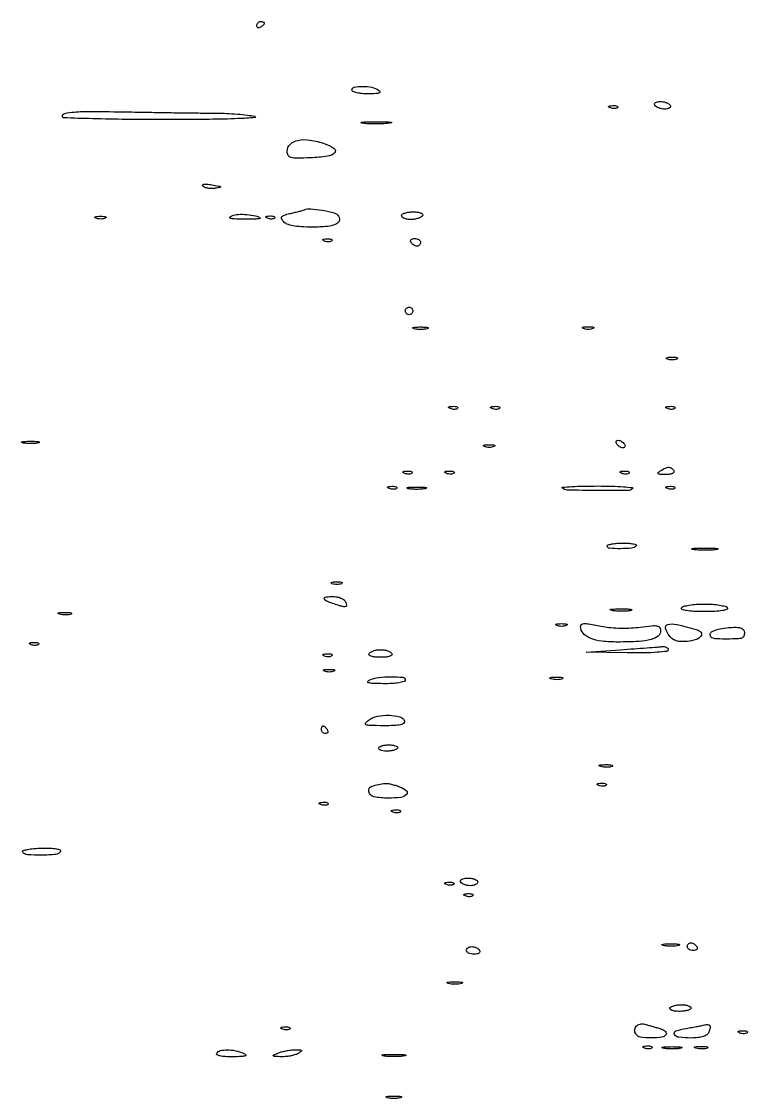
# Model space of a CAD drawing. Extents: x 0 to 1897, y 0 to 3427.
# Drawn here: x 1473.3 to 1663.8, y 596.1 to 879 of the extents above; entities that cross this region are included whole.
import ezdxf

# ---------------------------------------------------------------- set-up
doc = ezdxf.new("R2010")
doc.units = 0
doc.header["$MEASUREMENT"] = 0

msp = doc.modelspace()

# ---------------------------------------------------------------- linework, layer by layer
for points in [[(1537, 878.559017, -0.151918), (1536.934461, 878.34829, -0.038439), (1536.70625, 878.066025, -0.035638), (1536.382774, 877.768994, -0.029505), (1536, 877.5, -0.082592), (1535.6179, 877.343488, -0.161196), (1535.29375, 877.3746, -0.182303), (1535.078288, 877.586039, -0.108972), (1535, 877.940983, -0.093332), (1535.076123, 878.345238, -0.09642), (1535.29375, 878.688914, -0.099167), (1535.618444, 878.918938, -0.105053), (1536, 879, -0.042167), (1536.382849, 878.967655, -0.061769), (1536.70625, 878.870461, -0.081139), (1536.92554, 878.727648, -0.210953)], [(1567, 861, -0.157619), (1567.351549, 860.569159, -0.422406), (1567.204113, 860.245644, -0.075274), (1566.271067, 860.062734, -0.009929), (1564.25, 860.015313, -0.022193), (1562.621136, 860.081769, -0.035645), (1561.248437, 860.298248, -0.040321), (1560.259574, 860.613126, -0.304392), (1560, 861, -0.357708), (1560.611222, 861.74504, -0.049214), (1562.759566, 861.95701, -0.047896), (1565.205372, 861.722183, -0.095866)], [(1643.5, 857, -0.195087), (1643.564242, 856.621765, -0.183858), (1643.348987, 856.29375, -0.1076), (1642.840809, 856.071659, -0.049451), (1642.118034, 856, -0.045566), (1641.307139, 856.074052, -0.045713), (1640.523987, 856.29375, -0.049743), (1639.879804, 856.616342, -0.113876), (1639.5, 857, -0.195087), (1639.435758, 857.378235, -0.183858), (1639.651013, 857.70625, -0.1076), (1640.159191, 857.928341, -0.049451), (1640.881966, 858, -0.045566), (1641.692861, 857.925948, -0.045713), (1642.476013, 857.70625, -0.049743), (1643.120196, 857.383658, -0.113876)], [(1516.5, 855.004837, 0.001561), (1517.63262, 854.992361, 0.000304), (1519.675, 854.977483, 0.000323), (1522.056234, 854.963122, 0.000299), (1524.5, 854.951423, -0.011383), (1527.090009, 854.881591, -0.008753), (1529.9125, 854.69156, -0.008864), (1532.546511, 854.420737, -0.020758), (1534.5, 854.102084, -0.864937), (1534.479567, 853.753885, -0.012263), (1530.165348, 853.488427, -0.006685), (1522.489117, 853.307539, -0.002229), (1511.25, 853.243091, -0.002829), (1500.801049, 853.288862, -0.004716), (1492.004688, 853.460136, -0.000894), (1484.324218, 853.695902, -0.404734), (1484, 854.030825, -0.34606), (1484.642991, 854.848583, -0.041391), (1487.074127, 855.229497, -0.019795), (1491.565832, 855.378217, -0.002692), (1500.971768, 855.266556, 0.000043), (1506.299358, 855.175077, 0.000058), (1511.113582, 855.09338, 0.000039), (1515.155648, 855.025565, 0.000641)], [(1629.729167, 856.395833, -0.126455), (1629.402231, 856.202593, -0.060344), (1628.916927, 856.123424, -0.05415), (1628.359369, 856.160852, -0.051402), (1627.8125, 856.316886, -0.054073), (1627.395823, 856.538436, -0.470617), (1627.37858, 856.720685, -0.168741), (1627.670344, 856.862007, -0.018894), (1628.416667, 856.921053, -0.028489), (1629.112848, 856.910055, -0.077125), (1629.592839, 856.799335, -0.208169), (1629.77538, 856.614691, -0.296942)], [(1569.727696, 852.270202, -0.015806), (1568.048239, 852.148479, -0.010474), (1566.11537, 852.110215, -0.010546), (1564.234338, 852.152063, -0.02012), (1562.727696, 852.278268, -0.180442), (1562.45162, 852.422293, -0.613017), (1562.504386, 852.559569, -0.021409), (1563.985512, 852.650253, -0.004873), (1566.5, 852.67186, -0.004587), (1569.006031, 852.645979, -0.026082), (1570.335636, 852.550546, -0.78507), (1570.351289, 852.416037, -0.062969)], [(1552.896221, 846.886333, -0.064109), (1555.344098, 845.662932, -0.473926), (1555.450725, 844.533621, -0.162226), (1553.578891, 843.610551, -0.022074), (1549.170631, 843.202283, -0.007404), (1545.534687, 843.080788, -0.070717), (1543.997424, 843.270213, -0.200341), (1543.274006, 843.830792, -0.129746), (1543, 844.868949, -0.203402), (1543.787227, 846.724039, -0.142717), (1545.820635, 847.794619, -0.089568), (1548.992352, 847.865805, -0.044833)], [(1524.134665, 835.202755, -0.039733), (1523.161929, 835.128094, -0.040388), (1522.195048, 835.209069, -0.043618), (1521.370767, 835.420833, -0.112154), (1520.853246, 835.746754, -0.318785), (1520.800895, 836.055065, -0.246244), (1521.082665, 836.264379, -0.063014), (1521.9135, 836.28945, -0.01715), (1523.218582, 836.118838, -0.003467), (1525.115594, 835.790816, -0.152988), (1525.468599, 835.60624, -0.599836), (1525.414946, 835.429798, -0.009743)], [(1556.276561, 828.123439, -0.232962), (1556.704952, 826.863051, -0.256725), (1555.948733, 825.831776, -0.086148), (1553.543806, 825.182706, -0.022939), (1549.563428, 825, -0.01447), (1546.657264, 825.084121, -0.033389), (1544.490064, 825.355621, -0.045234), (1542.941713, 825.803854, -0.127148), (1542.034194, 826.458799, -0.062639), (1541.533717, 827.243735, -0.283424), (1541.5907, 827.760303, -0.154902), (1542.165991, 828.154903, -0.018969), (1543.661749, 828.54627, 0.004755), (1544.821705, 828.814797, 0.004961), (1545.960014, 829.101726, 0.004778), (1546.93873, 829.368805, 0.021676), (1547.5, 829.55437, -0.108734), (1549.161035, 829.798669, -0.022761), (1552.099571, 829.455955, -0.02146), (1554.983305, 828.857776, -0.135305)], [(1578.5, 828, -0.130646), (1578.093337, 827.615492, -0.045439), (1577.346475, 827.29375, -0.041396), (1576.42066, 827.073842, -0.037634), (1575.440983, 827, -0.039081), (1574.50628, 827.07317, -0.058208), (1573.717039, 827.29375, -0.076538), (1573.179376, 827.617207, -0.222681), (1573, 828, -0.257909), (1573.212425, 828.384428, -0.061379), (1573.898586, 828.70625, -0.048032), (1574.887118, 828.927265, -0.031003), (1576.059017, 829, -0.027979), (1577.243706, 828.933656, -0.069343), (1578.083987, 828.718784, -0.145541), (1578.490145, 828.391769, -0.297719)], [(1495.25, 827.337719, -0.057986), (1494.679992, 827.181385, -0.037979), (1494, 827.12966, -0.037979), (1493.320008, 827.181385, -0.057986), (1492.75, 827.337719, -0.174857), (1492.540618, 827.525001, -0.447206), (1492.601562, 827.693942, -0.078554), (1493.10856, 827.810911, -0.017491), (1494, 827.842105, -0.017491), (1494.89144, 827.810911, -0.078554), (1495.398438, 827.693942, -0.447206), (1495.459382, 827.525001, -0.174857)], [(1535.916667, 827.359324, -0.656792), (1535.873166, 827.220232, -0.010319), (1534.766667, 827.126198, -0.012858), (1533.27413, 827.068815, -0.006752), (1531.416667, 827.070285, -0.00713), (1529.066548, 827.137409, -0.064602), (1528.056887, 827.312636, -0.543952), (1527.976245, 827.600037, -0.113636), (1528.5, 827.975278, -0.085978), (1530.131944, 828.346802, -0.033805), (1532.445741, 828.311452, -0.032606), (1534.67298, 827.979284, -0.125249)], [(1539.729167, 827.395833, -0.126455), (1539.402231, 827.202593, -0.060344), (1538.916927, 827.123424, -0.05415), (1538.359369, 827.160852, -0.051402), (1537.8125, 827.316886, -0.054073), (1537.395823, 827.538436, -0.470617), (1537.37858, 827.720685, -0.168741), (1537.670344, 827.862007, -0.018894), (1538.416667, 827.921053, -0.028489), (1539.112848, 827.910055, -0.077125), (1539.592839, 827.799335, -0.208169), (1539.77538, 827.614691, -0.296942)], [(1554.729167, 821.395833, -0.126455), (1554.402231, 821.202593, -0.060344), (1553.916927, 821.123424, -0.05415), (1553.359369, 821.160852, -0.051402), (1552.8125, 821.316886, -0.054073), (1552.395823, 821.538436, -0.470617), (1552.37858, 821.720685, -0.168741), (1552.670344, 821.862007, -0.018894), (1553.416667, 821.921053, -0.028489), (1554.112848, 821.910055, -0.077125), (1554.592839, 821.799335, -0.208169), (1554.77538, 821.614691, -0.296942)], [(1578, 821, -0.092995), (1577.928382, 820.618268, -0.096318), (1577.723586, 820.29375, -0.099231), (1577.418051, 820.076556, -0.105429), (1577.059017, 820, -0.089642), (1576.653442, 820.073302, -0.053229), (1576.2129, 820.29375, -0.051032), (1575.806203, 820.617485, -0.06081), (1575.5, 821, -0.139169), (1575.392057, 821.379648, -0.191142), (1575.521475, 821.70625, -0.138808), (1575.889346, 821.926733, -0.066118), (1576.440983, 822, -0.062283), (1577.037096, 821.925455, -0.080552), (1577.542039, 821.70625, -0.097988), (1577.879982, 821.381379, -0.153634)], [(1576, 803, -0.099038), (1575.923658, 802.618362, -0.097945), (1575.70625, 802.29375, -0.097945), (1575.381638, 802.076342, -0.099038), (1575, 802, -0.099038), (1574.618362, 802.076342, -0.097945), (1574.29375, 802.29375, -0.097945), (1574.076342, 802.618362, -0.099038), (1574, 803, -0.099038), (1574.076342, 803.381638, -0.097945), (1574.29375, 803.70625, -0.097945), (1574.618362, 803.923658, -0.099038), (1575, 804, -0.099038), (1575.381638, 803.923658, -0.097945), (1575.70625, 803.70625, -0.097945), (1575.923658, 803.381638, -0.099038)], [(1579.75, 798.310674, -0.039571), (1578.952734, 798.168469, -0.024357), (1578, 798.122029, -0.024357), (1577.047266, 798.168469, -0.039571), (1576.25, 798.310674, -0.161593), (1575.99086, 798.478988, -0.542911), (1576.042187, 798.633659, -0.052887), (1576.748017, 798.740287, -0.011065), (1578, 798.767997, -0.011065), (1579.251983, 798.740287, -0.052887), (1579.957813, 798.633659, -0.542911), (1580.00914, 798.478988, -0.161593)], [(1623.25, 798.337719, -0.057986), (1622.679992, 798.181385, -0.037979), (1622, 798.12966, -0.037979), (1621.320008, 798.181385, -0.057986), (1620.75, 798.337719, -0.174857), (1620.540618, 798.525001, -0.447206), (1620.601562, 798.693942, -0.078554), (1621.10856, 798.810911, -0.017491), (1622, 798.842105, -0.017491), (1622.89144, 798.810911, -0.078554), (1623.398438, 798.693942, -0.447206), (1623.459382, 798.525001, -0.174857)], [(1645.25, 790.337719, -0.057986), (1644.679992, 790.181385, -0.037979), (1644, 790.12966, -0.037979), (1643.320008, 790.181385, -0.057986), (1642.75, 790.337719, -0.174857), (1642.540618, 790.525001, -0.447206), (1642.601562, 790.693942, -0.078554), (1643.10856, 790.810911, -0.017491), (1644, 790.842105, -0.017491), (1644.89144, 790.810911, -0.078554), (1645.398438, 790.693942, -0.447206), (1645.459382, 790.525001, -0.174857)], [(1587.729167, 777.395833, -0.126455), (1587.402231, 777.202593, -0.060344), (1586.916927, 777.123424, -0.05415), (1586.359369, 777.160852, -0.051402), (1585.8125, 777.316886, -0.054073), (1585.395823, 777.538436, -0.470617), (1585.37858, 777.720685, -0.168741), (1585.670344, 777.862007, -0.018894), (1586.416667, 777.921053, -0.028489), (1587.112848, 777.910055, -0.077125), (1587.592839, 777.799335, -0.208169), (1587.77538, 777.614691, -0.296942)], [(1598.729167, 777.395833, -0.126455), (1598.402231, 777.202593, -0.060344), (1597.916927, 777.123424, -0.05415), (1597.359369, 777.160852, -0.051402), (1596.8125, 777.316886, -0.054073), (1596.395823, 777.538436, -0.470617), (1596.37858, 777.720685, -0.168741), (1596.670344, 777.862007, -0.018894), (1597.416667, 777.921053, -0.028489), (1598.112848, 777.910055, -0.077125), (1598.592839, 777.799335, -0.208169), (1598.77538, 777.614691, -0.296942)], [(1644.729167, 777.395833, -0.126455), (1644.402231, 777.202593, -0.060344), (1643.916927, 777.123424, -0.05415), (1643.359369, 777.160852, -0.051402), (1642.8125, 777.316886, -0.054073), (1642.395823, 777.538436, -0.470617), (1642.37858, 777.720685, -0.168741), (1642.670344, 777.862007, -0.018894), (1643.416667, 777.921053, -0.028489), (1644.112848, 777.910055, -0.077125), (1644.592839, 777.799335, -0.208169), (1644.77538, 777.614691, -0.296942)], [(1477.761659, 768.31292, -0.041951), (1476.934218, 768.169017, -0.020826), (1475.869594, 768.119272, -0.020511), (1474.754739, 768.159391, -0.028254), (1473.761659, 768.292739, -0.082665), (1473.319562, 768.45659, -0.67161), (1473.339362, 768.605813, -0.053901), (1474.071102, 768.715166, -0.008901), (1475.5, 768.747817, -0.009782), (1476.938425, 768.726931, -0.038992), (1477.814362, 768.62839, -0.417468), (1477.916221, 768.476221, -0.285845)], [(1597.25, 767.337719, -0.057986), (1596.679992, 767.181385, -0.037979), (1596, 767.12966, -0.037979), (1595.320008, 767.181385, -0.057986), (1594.75, 767.337719, -0.174857), (1594.540618, 767.525001, -0.447206), (1594.601562, 767.693942, -0.078554), (1595.10856, 767.810911, -0.017491), (1596, 767.842105, -0.017491), (1596.89144, 767.810911, -0.078554), (1597.398438, 767.693942, -0.447206), (1597.459382, 767.525001, -0.174857)], [(1631.5, 768, -0.076764), (1631.661825, 767.617617, -0.154201), (1631.642737, 767.29375, -0.186277), (1631.449529, 767.079239, -0.117858), (1631.118034, 767, -0.085235), (1630.689814, 767.073533, -0.053414), (1630.230237, 767.29375, -0.051777), (1629.810561, 767.617474, -0.064269), (1629.5, 768, -0.076764), (1629.338175, 768.382383, -0.154201), (1629.357263, 768.70625, -0.186277), (1629.550471, 768.920761, -0.117858), (1629.881966, 769, -0.085235), (1630.310186, 768.926467, -0.053414), (1630.769763, 768.70625, -0.051777), (1631.189439, 768.382526, -0.064269)], [(1644.5, 761, -0.27625), (1644.505627, 760.612423, -0.157247), (1644.146166, 760.28793, -0.075986), (1643.383981, 760.076417, -0.031127), (1642.309017, 760.015313, -0.01107), (1640.883843, 760.054644, -0.149908), (1640.399832, 760.229858, -0.464355), (1640.383675, 760.515969, -0.046037), (1641, 761, -0.030273), (1642.285896, 761.724699, -0.113655), (1643.182719, 761.931224, -0.167411), (1643.881504, 761.690509, -0.088664)], [(1575.729167, 760.395833, -0.126455), (1575.402231, 760.202593, -0.060344), (1574.916927, 760.123424, -0.05415), (1574.359369, 760.160852, -0.051402), (1573.8125, 760.316886, -0.054073), (1573.395823, 760.538436, -0.470617), (1573.37858, 760.720685, -0.168741), (1573.670344, 760.862007, -0.018894), (1574.416667, 760.921053, -0.028489), (1575.112848, 760.910055, -0.077125), (1575.592839, 760.799335, -0.208169), (1575.77538, 760.614691, -0.296942)], [(1586.729167, 760.395833, -0.126455), (1586.402231, 760.202593, -0.060344), (1585.916927, 760.123424, -0.05415), (1585.359369, 760.160852, -0.051402), (1584.8125, 760.316886, -0.054073), (1584.395823, 760.538436, -0.470617), (1584.37858, 760.720685, -0.168741), (1584.670344, 760.862007, -0.018894), (1585.416667, 760.921053, -0.028489), (1586.112848, 760.910055, -0.077125), (1586.592839, 760.799335, -0.208169), (1586.77538, 760.614691, -0.296942)], [(1632.729167, 760.395833, -0.126455), (1632.402231, 760.202593, -0.060344), (1631.916927, 760.123424, -0.05415), (1631.359369, 760.160852, -0.051402), (1630.8125, 760.316886, -0.054073), (1630.395823, 760.538436, -0.470617), (1630.37858, 760.720685, -0.168741), (1630.670344, 760.862007, -0.018894), (1631.416667, 760.921053, -0.028489), (1632.112848, 760.910055, -0.077125), (1632.592839, 760.799335, -0.208169), (1632.77538, 760.614691, -0.296942)], [(1571.729167, 756.395833, -0.126455), (1571.402231, 756.202593, -0.060344), (1570.916927, 756.123424, -0.05415), (1570.359369, 756.160852, -0.051402), (1569.8125, 756.316886, -0.054073), (1569.395823, 756.538436, -0.470617), (1569.37858, 756.720685, -0.168741), (1569.670344, 756.862007, -0.018894), (1570.416667, 756.921053, -0.028489), (1571.112848, 756.910055, -0.077125), (1571.592839, 756.799335, -0.208169), (1571.77538, 756.614691, -0.296942)], [(1579.25, 756.294267, -0.029693), (1578.225293, 756.159351, -0.017887), (1577, 756.115502, -0.017887), (1575.774707, 756.159351, -0.029693), (1574.75, 756.294267, -0.142433), (1574.439977, 756.453014, -0.611425), (1574.482813, 756.600334, -0.039503), (1575.38851, 756.701569, -0.008087), (1577, 756.727636, -0.008087), (1578.61149, 756.701569, -0.039503), (1579.517187, 756.600334, -0.611425), (1579.560023, 756.453014, -0.142433)], [(1633.647976, 756.314643, -0.197829), (1632.371242, 755.782681, -0.003195), (1624.425643, 755.800331, -0.003246), (1616.48928, 755.92021, -0.193306), (1615.193083, 756.473584, -0.641297), (1615.271277, 756.684474, -0.00469), (1617.709843, 756.845365, -0.009099), (1620.764891, 756.962446, -0.005027), (1624.5, 757, -0.006548), (1628.224536, 756.95122, -0.012147), (1631.243468, 756.798676, -0.008333), (1633.552057, 756.586977, -0.629768)], [(1644.729167, 756.395833, -0.126455), (1644.402231, 756.202593, -0.060344), (1643.916927, 756.123424, -0.05415), (1643.359369, 756.160852, -0.051402), (1642.8125, 756.316886, -0.054073), (1642.395823, 756.538436, -0.470617), (1642.37858, 756.720685, -0.168741), (1642.670344, 756.862007, -0.018894), (1643.416667, 756.921053, -0.028489), (1644.112848, 756.910055, -0.077125), (1644.592839, 756.799335, -0.208169), (1644.77538, 756.614691, -0.296942)], [(1634.596482, 741.263149, -0.173777), (1633.3501, 740.674426, -0.023862), (1630.434925, 740.530162, -0.020559), (1627.559968, 740.643438, -0.390749), (1627.000209, 741.25, -0.333283), (1627.220068, 741.543371, -0.026544), (1628.22402, 741.779688, -0.027602), (1629.569445, 741.945895, -0.016932), (1631.166667, 742, -0.016657), (1632.715792, 741.948378, -0.036266), (1633.892925, 741.78355, -0.068178), (1634.553826, 741.543974, -0.505541)], [(1655.767909, 740.285474, -0.024559), (1654.487453, 740.154945, -0.012695), (1652.878422, 740.111345, -0.01259), (1651.218327, 740.150328, -0.018638), (1649.767909, 740.275269, -0.069146), (1649.205163, 740.425738, -0.756877), (1649.222448, 740.564056, -0.031761), (1650.352754, 740.662864, -0.005499), (1652.5, 740.690131, -0.005888), (1654.655786, 740.668409, -0.025342), (1655.934948, 740.575472, -0.556092), (1656.000181, 740.434198, -0.212532)], [(1557.25, 731.337719, -0.057986), (1556.679992, 731.181385, -0.037979), (1556, 731.12966, -0.037979), (1555.320008, 731.181385, -0.057986), (1554.75, 731.337719, -0.174857), (1554.540618, 731.525001, -0.447206), (1554.601562, 731.693942, -0.078554), (1555.10856, 731.810911, -0.017491), (1556, 731.842105, -0.017491), (1556.89144, 731.810911, -0.078554), (1557.398438, 731.693942, -0.447206), (1557.459382, 731.525001, -0.174857)], [(1558.386719, 726.434609, -0.055059), (1558.585247, 725.677364, -0.316452), (1558.408888, 725.327205, -0.178246), (1557.892895, 725.25529, -0.020641), (1556.743708, 725.555572, -0.013323), (1553.830305, 726.532391, -0.126808), (1552.75694, 727.270537, -0.572813), (1552.929521, 727.783966, -0.049158), (1554.643011, 727.969591, -0.038598), (1555.991383, 727.87846, -0.061194), (1557.106635, 727.573552, -0.0765), (1557.92317, 727.082081, -0.128163)], [(1633.26375, 724.296069, -0.031163), (1632.209518, 724.160023, -0.015827), (1630.872547, 724.114038, -0.015659), (1629.485188, 724.153707, -0.022548), (1628.26375, 724.282419, -0.075924), (1627.761725, 724.438612, -0.720633), (1627.780601, 724.581582, -0.040183), (1628.711719, 724.684722, -0.006817), (1630.5, 724.713986, -0.00738), (1632.29708, 724.692368, -0.030832), (1633.374351, 724.596853, -0.49082), (1633.455688, 724.450815, -0.248898)], [(1658.5, 725, -0.470823), (1658.356662, 724.576692, -0.049811), (1657.204608, 724.264429, -0.030291), (1655.265448, 724.060879, -0.011006), (1652.5, 724, -0.011006), (1649.734552, 724.060879, -0.030291), (1647.795392, 724.264429, -0.049811), (1646.643338, 724.576692, -0.470823), (1646.5, 725, -0.193442), (1647.030344, 725.390806, -0.02194), (1648.517439, 725.70625, -0.023992), (1650.393511, 725.927088, -0.017301), (1652.5, 726, -0.017301), (1654.606489, 725.927088, -0.023992), (1656.482561, 725.70625, -0.02194), (1657.969656, 725.390806, -0.193442)], [(1486.269032, 723.344063, -0.06278), (1485.671085, 723.185595, -0.030339), (1484.880008, 723.127736, -0.029507), (1484.036634, 723.167106, -0.037336), (1483.269032, 723.307009, -0.087174), (1482.883358, 723.48334, -0.597527), (1482.900903, 723.643467, -0.080377), (1483.431793, 723.764444, -0.012823), (1484.5, 723.805051, -0.014395), (1485.580113, 723.787295, -0.052471), (1486.257153, 723.684921, -0.333666), (1486.386009, 723.52287, -0.31318)], [(1616.25, 720.337719, -0.057986), (1615.679992, 720.181385, -0.037979), (1615, 720.12966, -0.037979), (1614.320008, 720.181385, -0.057986), (1613.75, 720.337719, -0.174857), (1613.540618, 720.525001, -0.447206), (1613.601562, 720.693942, -0.078554), (1614.10856, 720.810911, -0.017491), (1615, 720.842105, -0.017491), (1615.89144, 720.810911, -0.078554), (1616.398438, 720.693942, -0.447206), (1616.459382, 720.525001, -0.174857)], [(1625.900732, 720.06316, 0.029384), (1627.969355, 719.788522, 0.015136), (1630.580097, 719.676269, 0.014993), (1633.281518, 719.722964, 0.021907), (1635.650732, 719.939333, -0.008468), (1638.696633, 720.300251, -0.071125), (1640.076431, 720.243642, -0.202711), (1640.740869, 719.805451, -0.148011), (1641, 718.949254, -0.22632), (1640.345821, 717.57803, -0.106323), (1638.551371, 716.66953, -0.051265), (1635.284056, 716.16111, -0.012472), (1629.821429, 716.013655, -0.028489), (1625.536607, 716.249206, -0.070093), (1622.490872, 717.032876, -0.11275), (1620.667381, 718.324651, -0.184527), (1620, 720.071429, -0.195894), (1620.23653, 720.651982, -0.202299), (1620.807392, 720.891866, -0.044585), (1622.106173, 720.773989, -0.00278)], [(1650.305047, 719.340484, -0.139853), (1651.547648, 718.572865, -0.357992), (1651.598825, 717.588998, -0.15764), (1650.291378, 716.650644, -0.053255), (1647.967128, 716.171288, -0.034213), (1646.359803, 716.125337, -0.064922), (1645.085755, 716.343355, -0.07909), (1644.083144, 716.836347, -0.081324), (1643.29414, 717.612418, -0.088761), (1642.305636, 719.636438, -0.424676), (1642.88366, 720.632218, -0.11707), (1645.168903, 720.651842, -0.012745)], [(1663, 718.5, -0.097439), (1662.816378, 717.566706, -0.208198), (1662.300144, 717.06439, -0.08227), (1661.197784, 716.844333, -0.008216), (1658.5, 716.8, -0.006685), (1655.931448, 716.834343, -0.054702), (1654.77138, 716.993132, -0.156931), (1654.215422, 717.339102, -0.177537), (1654, 717.926676, -0.254754), (1654.398852, 718.658689, -0.067479), (1655.646839, 719.243551, -0.045415), (1657.604645, 719.666433, -0.019954), (1660.25, 719.883999, -0.03699), (1661.459395, 719.845541, -0.090377), (1662.311, 719.595118, -0.135487), (1662.813955, 719.13992, -0.142417)], [(1477.729167, 715.395833, -0.126455), (1477.402231, 715.202593, -0.060344), (1476.916927, 715.123424, -0.05415), (1476.359369, 715.160852, -0.051402), (1475.8125, 715.316886, -0.054073), (1475.395823, 715.538436, -0.470617), (1475.37858, 715.720685, -0.168741), (1475.670344, 715.862007, -0.018894), (1476.416667, 715.921053, -0.028489), (1477.112848, 715.910055, -0.077125), (1477.592839, 715.799335, -0.208169), (1477.77538, 715.614691, -0.296942)], [(1554.729167, 712.395833, -0.126455), (1554.402231, 712.202593, -0.060344), (1553.916927, 712.123424, -0.05415), (1553.359369, 712.160852, -0.051402), (1552.8125, 712.316886, -0.054073), (1552.395823, 712.538436, -0.470617), (1552.37858, 712.720685, -0.168741), (1552.670344, 712.862007, -0.018894), (1553.416667, 712.921053, -0.028489), (1554.112848, 712.910055, -0.077125), (1554.592839, 712.799335, -0.208169), (1554.77538, 712.614691, -0.296942)], [(1570.5, 713, -0.340586), (1570.458863, 712.601847, -0.123006), (1569.947214, 712.276393, -0.057972), (1568.933544, 712.06464, -0.022534), (1567.5, 712, -0.022534), (1566.066456, 712.06464, -0.057972), (1565.052786, 712.276393, -0.123006), (1564.541137, 712.601847, -0.340586), (1564.5, 713, -0.128561), (1564.903211, 713.384387, -0.04604), (1565.636189, 713.70625, -0.041947), (1566.542916, 713.926129, -0.038534), (1567.5, 714, -0.038534), (1568.457084, 713.926129, -0.041947), (1569.363811, 713.70625, -0.04604), (1570.096789, 713.384387, -0.128561)], [(1643, 714, -0.378523), (1642.619887, 713.569841, -0.012018), (1640.109743, 713.319668, -0.016116), (1636.727406, 713.173894, -0.007105), (1632.25, 713.188971), (1621.5, 713.377941), (1630.5, 714, 0.000692), (1634.074504, 714.252032, 0.000882), (1637.370312, 714.494839, 0.000685), (1640.133372, 714.707103, 0.007381), (1641.25, 714.811029, -0.05504), (1641.919585, 714.80942, -0.080575), (1642.485938, 714.65074, -0.106262), (1642.863533, 714.36624, -0.180255)], [(1555.25, 708.337719, -0.057986), (1554.679992, 708.181385, -0.037979), (1554, 708.12966, -0.037979), (1553.320008, 708.181385, -0.057986), (1552.75, 708.337719, -0.174857), (1552.540618, 708.525001, -0.447206), (1552.601562, 708.693942, -0.078554), (1553.10856, 708.810911, -0.017491), (1554, 708.842105, -0.017491), (1554.89144, 708.810911, -0.078554), (1555.398438, 708.693942, -0.447206), (1555.459382, 708.525001, -0.174857)], [(1574, 706, -0.338204), (1573.700305, 705.607611, -0.026502), (1572.330071, 705.310835, -0.027206), (1570.479092, 705.114073, -0.015933), (1568.25, 705.070285, -0.006948), (1565.558986, 705.140585, -0.050796), (1564.284028, 705.322229, -0.460116), (1564.130748, 705.627524, -0.194336), (1564.5, 706, -0.06867), (1566.98839, 706.68529, -0.032914), (1570.301416, 706.903618, -0.026788), (1573.33441, 706.741004, -0.383174)], [(1615.269032, 706.344063, -0.06278), (1614.671085, 706.185595, -0.030339), (1613.880008, 706.127736, -0.029507), (1613.036634, 706.167106, -0.037336), (1612.269032, 706.307009, -0.087174), (1611.883358, 706.48334, -0.597527), (1611.900903, 706.643467, -0.080377), (1612.431793, 706.764444, -0.012823), (1613.5, 706.805051, -0.014395), (1614.580113, 706.787295, -0.052471), (1615.257153, 706.684921, -0.333666), (1615.386009, 706.52287, -0.31318)], [(1573.756034, 695.25, -0.320227), (1573.578387, 694.680595, -0.107305), (1572.74244, 694.292375, -0.04567), (1571.093699, 694.07732, -0.01097), (1568.333333, 694.031803, -0.003929), (1564.697339, 694.0802, -0.09071), (1563.684963, 694.287625, -0.515782), (1563.581409, 694.719389, -0.051608), (1564.5, 695.57631, -0.116553), (1566.678982, 696.537633, -0.054723), (1569.768674, 696.766995, -0.055854), (1572.589349, 696.34983, -0.254004)], [(1553.5, 693, -0.082592), (1553.656512, 692.6179, -0.161196), (1553.6254, 692.29375, -0.182303), (1553.413961, 692.078288, -0.108972), (1553.059017, 692, -0.093332), (1552.654762, 692.076123, -0.09642), (1552.311086, 692.29375, -0.099167), (1552.081062, 692.618444, -0.105053), (1552, 693, -0.042167), (1552.032345, 693.382849, -0.061769), (1552.129539, 693.70625, -0.081139), (1552.272352, 693.92554, -0.210953), (1552.440983, 694, -0.151918), (1552.65171, 693.934461, -0.038439), (1552.933975, 693.70625, -0.035638), (1553.231006, 693.382774, -0.029505)], [(1571.999294, 688.25, -0.259705), (1571.83251, 687.951217, -0.052544), (1571.264627, 687.67795, -0.043234), (1570.456833, 687.465574, -0.028267), (1569.499294, 687.355787, -0.033957), (1568.541845, 687.3656, -0.0534), (1567.734168, 687.516611, -0.071423), (1567.1803, 687.773405, -0.25376), (1567, 688.105787, -0.244085), (1567.178107, 688.448896, -0.067521), (1567.734375, 688.737325, -0.051942), (1568.542415, 688.934821, -0.033994), (1569.5, 689, -0.028403), (1570.457822, 688.945547, -0.044518), (1571.265418, 688.779688, -0.055606), (1571.830771, 688.538904, -0.270848)], [(1628.269032, 683.344063, -0.06278), (1627.671085, 683.185595, -0.030339), (1626.880008, 683.127736, -0.029507), (1626.036634, 683.167106, -0.037336), (1625.269032, 683.307009, -0.087174), (1624.883358, 683.48334, -0.597527), (1624.900903, 683.643467, -0.080377), (1625.431793, 683.764444, -0.012823), (1626.5, 683.805051, -0.014395), (1627.580113, 683.787295, -0.052471), (1628.257153, 683.684921, -0.333666), (1628.386009, 683.52287, -0.31318)], [(1626.729167, 678.395833, -0.126455), (1626.402231, 678.202593, -0.060344), (1625.916927, 678.123424, -0.05415), (1625.359369, 678.160852, -0.051402), (1624.8125, 678.316886, -0.054073), (1624.395823, 678.538436, -0.470617), (1624.37858, 678.720685, -0.168741), (1624.670344, 678.862007, -0.018894), (1625.416667, 678.921053, -0.028489), (1626.112848, 678.910055, -0.077125), (1626.592839, 678.799335, -0.208169), (1626.77538, 678.614691, -0.296942)], [(1572.495075, 678.001873, -0.08158), (1574.280166, 676.965236, -0.440012), (1574.33278, 675.970469, -0.169028), (1572.780646, 675.202019, -0.031216), (1569.547972, 675, -0.050344), (1565.765515, 675.381813, -0.295946), (1564.40978, 676.714088, -0.382669), (1565.208081, 678.133603, -0.057553), (1568.6849, 678.883999, -0.064223), (1569.311439, 678.86477, -0.017142), (1570.29291, 678.672725, -0.017085), (1571.40306, 678.375406, -0.016871)], [(1553.729167, 673.395833, -0.126455), (1553.402231, 673.202593, -0.060344), (1552.916927, 673.123424, -0.05415), (1552.359369, 673.160852, -0.051402), (1551.8125, 673.316886, -0.054073), (1551.395823, 673.538436, -0.470617), (1551.37858, 673.720685, -0.168741), (1551.670344, 673.862007, -0.018894), (1552.416667, 673.921053, -0.028489), (1553.112848, 673.910055, -0.077125), (1553.592839, 673.799335, -0.208169), (1553.77538, 673.614691, -0.296942)], [(1572.729167, 671.395833, -0.126455), (1572.402231, 671.202593, -0.060344), (1571.916927, 671.123424, -0.05415), (1571.359369, 671.160852, -0.051402), (1570.8125, 671.316886, -0.054073), (1570.395823, 671.538436, -0.470617), (1570.37858, 671.720685, -0.168741), (1570.670344, 671.862007, -0.018894), (1571.416667, 671.921053, -0.028489), (1572.112848, 671.910055, -0.077125), (1572.592839, 671.799335, -0.208169), (1572.77538, 671.614691, -0.296942)], [(1483.497883, 660.996574, -0.234059), (1482.26561, 660.228489, -0.021172), (1478.534956, 660.022333, -0.020998), (1474.800344, 660.131126, -0.241039), (1473.580979, 660.868974, -0.479798), (1473.703485, 661.214046, -0.034546), (1474.827571, 661.520169, -0.028445), (1476.493048, 661.754774, -0.015006), (1478.578861, 661.865548, -0.013106), (1480.873383, 661.858295, -0.036386), (1482.476931, 661.693982, -0.068698), (1483.379274, 661.402913, -0.445121)], [(1593, 653, -0.186414), (1592.852535, 652.618213, -0.089706), (1592.429836, 652.29375, -0.069539), (1591.801778, 652.073784, -0.049547), (1591.059017, 652, -0.046881), (1590.270704, 652.074077, -0.046318), (1589.50665, 652.29375, -0.050262), (1588.876024, 652.616444, -0.111412), (1588.5, 653, -0.253782), (1588.478234, 653.384801, -0.1651), (1588.794783, 653.712684, -0.083483), (1589.479336, 653.931329, -0.035659), (1590.440983, 654, -0.037227), (1591.420991, 653.926934, -0.055981), (1592.248289, 653.70625, -0.073461), (1592.813779, 653.383082, -0.230178)], [(1586.729167, 652.395833, -0.126455), (1586.402231, 652.202593, -0.060344), (1585.916927, 652.123424, -0.05415), (1585.359369, 652.160852, -0.051402), (1584.8125, 652.316886, -0.054073), (1584.395823, 652.538436, -0.470617), (1584.37858, 652.720685, -0.168741), (1584.670344, 652.862007, -0.018894), (1585.416667, 652.921053, -0.028489), (1586.112848, 652.910055, -0.077125), (1586.592839, 652.799335, -0.208169), (1586.77538, 652.614691, -0.296942)], [(1591.729167, 649.395833, -0.126455), (1591.402231, 649.202593, -0.060344), (1590.916927, 649.123424, -0.05415), (1590.359369, 649.160852, -0.051402), (1589.8125, 649.316886, -0.054073), (1589.395823, 649.538436, -0.470617), (1589.37858, 649.720685, -0.168741), (1589.670344, 649.862007, -0.018894), (1590.416667, 649.921053, -0.028489), (1591.112848, 649.910055, -0.077125), (1591.592839, 649.799335, -0.208169), (1591.77538, 649.614691, -0.296942)], [(1645.761659, 636.31292, -0.041951), (1644.934218, 636.169017, -0.020826), (1643.869594, 636.119272, -0.020511), (1642.754739, 636.159391, -0.028254), (1641.761659, 636.292739, -0.082665), (1641.319562, 636.45659, -0.67161), (1641.339362, 636.605813, -0.053901), (1642.071102, 636.715166, -0.008901), (1643.5, 636.747817, -0.009782), (1644.938425, 636.726931, -0.038992), (1645.814362, 636.62839, -0.417468), (1645.916221, 636.476221, -0.285845)], [(1650.5, 636, -0.139169), (1650.607943, 635.620352, -0.191142), (1650.478525, 635.29375, -0.138808), (1650.110654, 635.073267, -0.066118), (1649.559017, 635, -0.062283), (1648.962904, 635.074545, -0.080552), (1648.457961, 635.29375, -0.097988), (1648.120018, 635.618621, -0.153634), (1648, 636, -0.092995), (1648.071618, 636.381732, -0.096318), (1648.276414, 636.70625, -0.099231), (1648.581949, 636.923444, -0.105429), (1648.940983, 637, -0.089642), (1649.346558, 636.926698, -0.053229), (1649.7871, 636.70625, -0.051032), (1650.193797, 636.382515, -0.06081)], [(1593.5, 635, -0.202618), (1593.558599, 634.621877, -0.181468), (1593.33165, 634.29375, -0.104212), (1592.804599, 634.071541, -0.047867), (1592.059017, 634, -0.0466), (1591.270941, 634.073608, -0.066561), (1590.604836, 634.29375, -0.086673), (1590.155423, 634.618015, -0.195654), (1590, 635, -0.142666), (1590.111069, 635.38134, -0.09965), (1590.423289, 635.70625, -0.08433), (1590.890182, 635.925146, -0.067639), (1591.440983, 636, -0.061875), (1592.038022, 635.925833, -0.051278), (1592.640225, 635.70625, -0.053305), (1593.157656, 635.382836, -0.08825)], [(1588.75, 626.310674, -0.039571), (1587.952734, 626.168469, -0.024357), (1587, 626.122029, -0.024357), (1586.047266, 626.168469, -0.039571), (1585.25, 626.310674, -0.161593), (1584.99086, 626.478988, -0.542911), (1585.042187, 626.633659, -0.052887), (1585.748017, 626.740287, -0.011065), (1587, 626.767997, -0.011065), (1588.251983, 626.740287, -0.052887), (1588.957813, 626.633659, -0.542911), (1589.00914, 626.478988, -0.161593)], [(1649, 619.875, -0.277522), (1648.797059, 619.537529, -0.052387), (1648.101414, 619.257031, -0.042626), (1647.113119, 619.063475, -0.027057), (1645.940983, 619, -0.027244), (1644.804969, 619.061945, -0.056426), (1643.939406, 619.257031, -0.105163), (1643.466789, 619.54289, -0.35679), (1643.422746, 619.875, -0.144706), (1643.799754, 620.212259, -0.04097), (1644.544404, 620.492969, -0.037611), (1645.478133, 620.685566, -0.032068), (1646.481763, 620.75, -0.032999), (1647.446386, 620.686267, -0.05066), (1648.260268, 620.492969, -0.065547), (1648.821987, 620.210933, -0.248581)], [(1543.729167, 614.395833, -0.126455), (1543.402231, 614.202593, -0.060344), (1542.916927, 614.123424, -0.05415), (1542.359369, 614.160852, -0.051402), (1541.8125, 614.316886, -0.054073), (1541.395823, 614.538436, -0.470617), (1541.37858, 614.720685, -0.168741), (1541.670344, 614.862007, -0.018894), (1542.416667, 614.921053, -0.028489), (1543.112848, 614.910055, -0.077125), (1543.592839, 614.799335, -0.208169), (1543.77538, 614.614691, -0.296942)], [(1640.764521, 614.507351, -0.043209), (1641.590463, 614.190382, -0.074758), (1642.195362, 613.774738, -0.113609), (1642.49337, 613.332791, -0.234302), (1642.455504, 612.928004, -0.226659), (1641.306457, 612.18917, -0.033688), (1638.481, 612.024258, -0.033797), (1635.656573, 612.241085, -0.221792), (1634.5, 613, -0.149312), (1634.213175, 614.090743, -0.173837), (1634.612424, 615.080189, -0.157952), (1635.591428, 615.653436, -0.122246), (1636.834157, 615.620024, -0.000982), (1637.632301, 615.397301, -0.000446), (1638.675862, 615.102878, -0.000442), (1639.775756, 614.790451, -0.000606)], [(1653.654923, 613.543128, -0.142024), (1653.143434, 612.868294, -0.078676), (1652.22078, 612.384383, -0.055838), (1650.87865, 612.092074, -0.025727), (1649.090402, 612, -0.02759), (1645.804435, 612.18146, -0.246028), (1644.642358, 612.964268, -0.465967), (1644.993444, 613.852056, -0.039079), (1647.72221, 614.531367, 0.002667), (1649.241905, 614.794112, 0.003102), (1650.684024, 615.060616, 0.002758), (1651.901447, 615.300384, 0.018539), (1652.5, 615.444989, -0.068745), (1653.401807, 615.569176, -0.261911), (1653.878893, 615.300594, -0.191297), (1653.986938, 614.662423, -0.039043)], [(1663.729167, 613.395833, -0.126455), (1663.402231, 613.202593, -0.060344), (1662.916927, 613.123424, -0.05415), (1662.359369, 613.160852, -0.051402), (1661.8125, 613.316886, -0.054073), (1661.395823, 613.538436, -0.470617), (1661.37858, 613.720685, -0.168741), (1661.670344, 613.862007, -0.018894), (1662.416667, 613.921053, -0.028489), (1663.112848, 613.910055, -0.077125), (1663.592839, 613.799335, -0.208169), (1663.77538, 613.614691, -0.296942)], [(1531.5, 608, -0.096524), (1532.080643, 607.6042, -0.556475), (1532.010787, 607.313166, -0.069498), (1531.048001, 607.137119, -0.006867), (1528.690983, 607.070285, -0.015584), (1526.719453, 607.102919, -0.042672), (1525.339831, 607.28751, -0.08628), (1524.59379, 607.594554, -0.411581), (1524.5, 608, -0.197571), (1525.441435, 608.682247, -0.059316), (1527.234567, 608.895719, -0.052296), (1529.391173, 608.669536, -0.049255)], [(1546, 608, -0.066989), (1545.216048, 607.630973, -0.026433), (1544.059375, 607.331527, -0.025587), (1542.758627, 607.135859, -0.029125), (1541.5, 607.085598, -0.004842), (1539.75418, 607.134506, -0.177588), (1539.390177, 607.283792, -0.527695), (1539.421199, 607.502296, -0.013198), (1540.5, 608, -0.033354), (1541.445692, 608.333647, -0.018007), (1542.646875, 608.62312, -0.017862), (1543.896931, 608.830952, -0.026768), (1545, 608.914402, -0.010663), (1546.294171, 608.915255, -0.181982), (1546.682221, 608.759952, -0.45385), (1546.676466, 608.498633, -0.030744)], [(1638.729167, 609.395833, -0.126455), (1638.402231, 609.202593, -0.060344), (1637.916927, 609.123424, -0.05415), (1637.359369, 609.160852, -0.051402), (1636.8125, 609.316886, -0.054073), (1636.395823, 609.538436, -0.470617), (1636.37858, 609.720685, -0.168741), (1636.670344, 609.862007, -0.018894), (1637.416667, 609.921053, -0.028489), (1638.112848, 609.910055, -0.077125), (1638.592839, 609.799335, -0.208169), (1638.77538, 609.614691, -0.296942)], [(1646.25, 609.294267, -0.029693), (1645.225293, 609.159351, -0.017887), (1644, 609.115502, -0.017887), (1642.774707, 609.159351, -0.029693), (1641.75, 609.294267, -0.142433), (1641.439977, 609.453014, -0.611425), (1641.482813, 609.600334, -0.039503), (1642.38851, 609.701569, -0.008087), (1644, 609.727636, -0.008087), (1645.61149, 609.701569, -0.039503), (1646.517187, 609.600334, -0.611425), (1646.560023, 609.453014, -0.142433)], [(1653.269032, 609.344063, -0.06278), (1652.671085, 609.185595, -0.030339), (1651.880008, 609.127736, -0.029507), (1651.036634, 609.167106, -0.037336), (1650.269032, 609.307009, -0.087174), (1649.883358, 609.48334, -0.597527), (1649.900903, 609.643467, -0.080377), (1650.431793, 609.764444, -0.012823), (1651.5, 609.805051, -0.014395), (1652.580113, 609.787295, -0.052471), (1653.257153, 609.684921, -0.333666), (1653.386009, 609.52287, -0.31318)], [(1573.75, 607.283746, -0.023547), (1572.497782, 607.153981, -0.014044), (1571, 607.111902, -0.014044), (1569.502218, 607.153981, -0.023547), (1568.25, 607.283746, -0.124239), (1567.887591, 607.435926, -0.664672), (1567.923437, 607.577962, -0.03126), (1569.02938, 607.675363, -0.006336), (1571, 607.700336, -0.006336), (1572.97062, 607.675363, -0.03126), (1574.076563, 607.577962, -0.664672), (1574.112409, 607.435926, -0.124239)], [(1572.75, 596.310674, -0.039571), (1571.952734, 596.168469, -0.024357), (1571, 596.122029, -0.024357), (1570.047266, 596.168469, -0.039571), (1569.25, 596.310674, -0.161593), (1568.99086, 596.478988, -0.542911), (1569.042187, 596.633659, -0.052887), (1569.748017, 596.740287, -0.011065), (1571, 596.767997, -0.011065), (1572.251983, 596.740287, -0.052887), (1572.957813, 596.633659, -0.542911), (1573.00914, 596.478988, -0.161593)]]:
    msp.add_lwpolyline(points, format="xyb", close=True)

doc.saveas('drawing.dxf')
